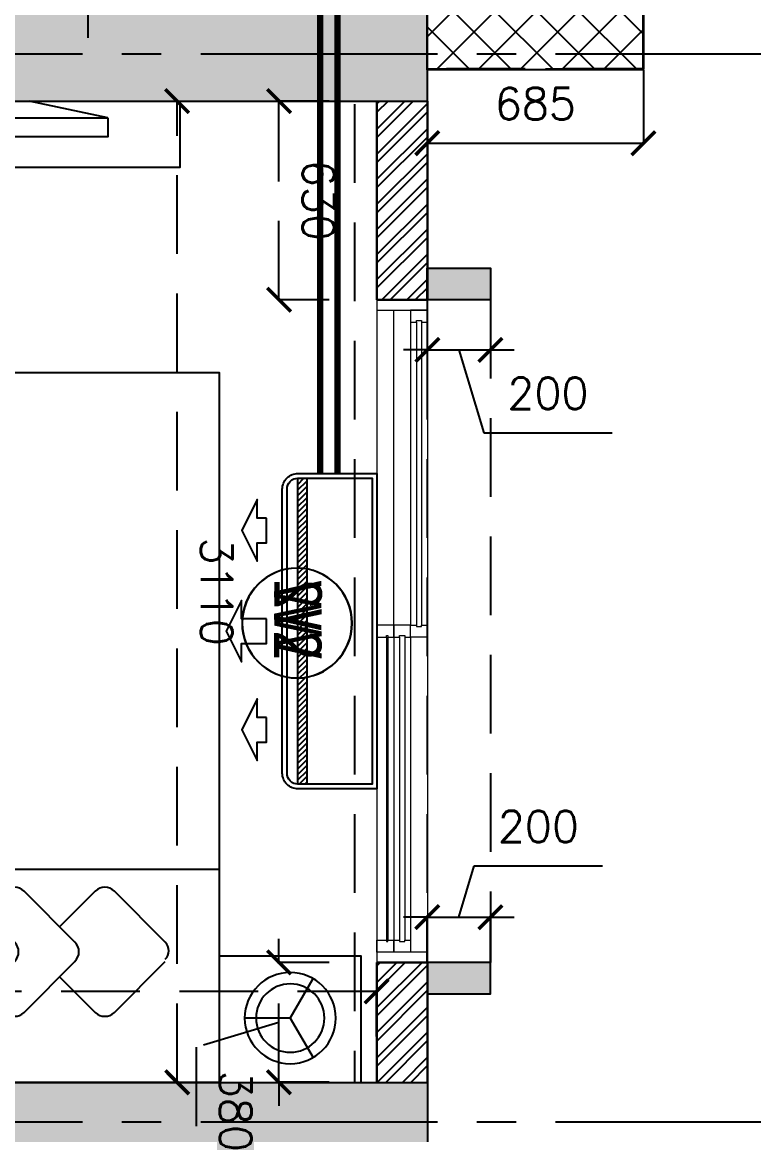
# Model space of a CAD drawing. Header units: millimetres. Extents: x -414464 to 1686, y -90036 to 108605.
# Drawn here: x -95566 to -93247, y -73101 to -69575 of the extents above; entities that cross this region are included whole.
import ezdxf
from ezdxf.enums import TextEntityAlignment as Align

# ---------------------------------------------------------------- set-up
doc = ezdxf.new("R2010")
doc.units = ezdxf.units.MM
doc.header["$LTSCALE"] = 1000
doc.header["$MEASUREMENT"] = 0
for name, pattern in [('$1$AUDIT_D_120904163729-0', [0]), ('$36$HIDDEN', [0.375, 0.25, -0.125]), ('2BHK-A - BACK$1$AUDIT_D_120904163729-0', [0]), ('2BHK-A - BACK$1$DASHED', [0.75, 0.5, -0.25]), ('2BHK-A - BACK$1$PHANTOM2', [1.25, 0.625, -0.125, 0.125, -0.125, 0.125, -0.125]), ('AUDIT_D_120904163729-0', [0]), ('T8(T9 IS SIMILAR) - DIMENSION & TEXTING$1$HIDDEN', [0.375, 0.25, -0.125]), ('T8(T9 IS SIMILAR) - TYPICAL FLOOR ELEVATION$1$AUDIT_D_120904163729-0', [0]), ('T8(T9 IS SIMILAR) - TYPICAL FLOOR ELEVATION$1$HIDDEN', [0.375, 0.25, -0.125]), ('T8(T9 IS SIMILAR)$1$$0$HIDDEN', [0.375, 0.25, -0.125]), ('T8_REFUGE COLUMNS$1$CENTER2', [1.125, 0.75, -0.125, 0.125, -0.125])]:
    doc.linetypes.add(name, pattern=pattern)
doc.layers.get('0').update_dxf_attribs({"linetype": 'AUDIT_D_120904163729-0'})
for name, color, linetype in [('$0$A-HATCH -160', 251, '$1$AUDIT_D_120904163729-0'), ('$21$A-DIMENSIONS', 2, '$36$HIDDEN'), ('2BHK-A - BACK$1$2BHK-A - FRONT$0$a-furniture', 8, 'Continuous'), ('2BHK-A - BACK$1$A-HATCH -160', 251, '2BHK-A - BACK$1$AUDIT_D_120904163729-0'), ('2BHK-A - BACK$1$A-INDOOR UNIT', 30, 'Continuous'), ('2BHK-A - BACK$1$a-window-no', 125, 'Continuous'), ('a-rcc', 3, 'Continuous'), ('T8(T9 IS SIMILAR) - DIMENSION & TEXTING$1$A-DIMENSIONS', 2, 'T8(T9 IS SIMILAR) - DIMENSION & TEXTING$1$HIDDEN'), ('T8(T9 IS SIMILAR) - DIMENSION & TEXTING$1$a-window-no', 125, 'Continuous'), ('T8(T9 IS SIMILAR) - TYPICAL FLOOR ELEVATION$1$A-DIM', 1, 'T8(T9 IS SIMILAR) - TYPICAL FLOOR ELEVATION$1$AUDIT_D_120904163729-0'), ('T8(T9 IS SIMILAR) - TYPICAL FLOOR ELEVATION$1$A-WALL HATCH', 252, 'T8(T9 IS SIMILAR) - TYPICAL FLOOR ELEVATION$1$AUDIT_D_120904163729-0'), ('T8(T9 IS SIMILAR) - TYPICAL FLOOR ELEVATION$1$A-WALL-FEATURES', 6, 'T8(T9 IS SIMILAR) - TYPICAL FLOOR ELEVATION$1$AUDIT_D_120904163729-0'), ('T8(T9 IS SIMILAR)$1$$6$a-beam 2', 50, 'Continuous'), ('T8(T9 IS SIMILAR)$1$S-BEAM', 20, 'T8(T9 IS SIMILAR)$1$$0$HIDDEN'), ('T8_REFUGE COLUMNS$1$A-CENTERLINE', 193, 'T8_REFUGE COLUMNS$1$CENTER2'), ('T8_REFUGE COLUMNS$1$A-RCC COLS', 3, 'Continuous'), ('T8_TYPICAL COLUMNS$1$A-RCC COLS', 3, 'Continuous')]:
    doc.layers.add(name, color=color, linetype=linetype)
for name, color, linetype, lineweight in [('2BHK-A - BACK$1$A-AC DRAIN PIPE', 94, 'Continuous', 18), ('2BHK-A - BACK$1$A-AC PIPE', 151, 'Continuous', 20), ('2BHK-A - BACK$1$A-WALL- 160', 6, 'Continuous', 30), ('2BHK-A - BACK$1$Window', 4, 'Continuous', 20), ('T8(T9 IS SIMILAR)$1$D&W', 8, 'Continuous', 25)]:
    doc.layers.add(name, color=color, linetype=linetype, lineweight=lineweight)
doc.layers.add('T8_REFUGE COLUMNS$1$COL-HATCH', color=7, linetype='Continuous', lineweight=25, true_color=0xa3a3a3)
doc.styles.add('2BHK-A - BACK$1$LODHA STANDERD', font='sanss___.ttf')
doc.styles.add('T8(T9 IS SIMILAR) - DIMENSION & TEXTING$1$LODHA STANDERD', font='sanss___.ttf')
doc.styles.add('T8(T9 IS SIMILAR) - DIMENSION & TEXTING$1$Romans 1', font='romans.shx', dxfattribs={"height": 100})
doc.styles.add('T8(T9 IS SIMILAR) - TYPICAL FLOOR ELEVATION$1$Romans 1', font='romans.shx', dxfattribs={"height": 100})
doc.dimstyles.new('T8(T9 IS SIMILAR) - DIMENSION & TEXTING$1$ALPINE S', dxfattribs={"dimscale": 0, "dimtxt": 100, "dimasz": 75, "dimexe": 0, "dimexo": 0, "dimgap": 75, "dimtad": 1, "dimdec": 0, "dimzin": 0, "dimdsep": 46, "dimtxsty": 'T8(T9 IS SIMILAR) - DIMENSION & TEXTING$1$Romans 1', "dimblk": 'T8(T9 IS SIMILAR) - DIMENSION & TEXTING$1$_ArchTick', "dimcen": 0.09, "dimclrd": 256, "dimclre": 256, "dimclrt": 7, "dimadec": 0, "dimazin": 0, "dimtfac": 1, "dimtdec": 0, "dimtofl": 0, "dimtmove": 1, "dimatfit": 0, "dimldrblk": 'T8(T9 IS SIMILAR) - DIMENSION & TEXTING$1$_Open90', "dimfxl": 1, "dimtolj": 1, "dimtzin": 0, "dimarcsym": 0})
doc.dimstyles.new('T8(T9 IS SIMILAR) - TYPICAL FLOOR ELEVATION$1$ALPINE S', dxfattribs={"dimscale": 0, "dimtxt": 100, "dimasz": 75, "dimexe": 0, "dimexo": 0, "dimgap": 75, "dimtad": 1, "dimdec": 0, "dimzin": 0, "dimdsep": 46, "dimtxsty": 'T8(T9 IS SIMILAR) - TYPICAL FLOOR ELEVATION$1$Romans 1', "dimblk": 'T8(T9 IS SIMILAR) - TYPICAL FLOOR ELEVATION$1$_ArchTick', "dimcen": 0.09, "dimclrd": 256, "dimclre": 256, "dimclrt": 7, "dimadec": 0, "dimazin": 0, "dimtfac": 1, "dimtdec": 0, "dimtofl": 0, "dimtmove": 1, "dimatfit": 0, "dimldrblk": 'T8(T9 IS SIMILAR) - TYPICAL FLOOR ELEVATION$1$_Open90', "dimfxl": 1, "dimtolj": 1, "dimtzin": 0, "dimarcsym": 0})

# ---------------------------------------------------------------- blocks, each defined once
blk = doc.blocks.new('T8_REFUGE COLUMNS')
at = {"layer": 'T8_REFUGE COLUMNS$1$COL-HATCH', "linetype": 'ByBlock'}
h = blk.add_hatch(color=256, dxfattribs=at)
h.dxf.hatch_style = 1
h.paths.add_polyline_path([(1210052.1, -5701089.9), (1209752.1, -5701089.9), (1209752.1, -5705299.9), (1210052.1, -5705299.9)])
h = blk.add_hatch(color=256, dxfattribs=at)
h.dxf.hatch_style = 1
h.paths.add_polyline_path([(1213162.1, -5701089.9), (1213412.1, -5701089.9), (1213412.1, -5705299.9), (1213162.1, -5705299.9)])
at = {"layer": 'T8_REFUGE COLUMNS$1$A-CENTERLINE'}
for p, q in [((1209902.1, -5728808.5), (1209902.1, -5698573.6)), ((1213287.1, -5728808.5), (1213287.1, -5698573.6))]:
    blk.add_line(p, q, dxfattribs=at)
at = {"layer": 'T8_REFUGE COLUMNS$1$A-RCC COLS', "linetype": 'ByBlock'}
for points in [[(1210052.1, -5701089.9), (1209752.1, -5701089.9), (1209752.1, -5705299.9), (1210052.1, -5705299.9)], [(1213162.1, -5701089.9), (1213412.1, -5701089.9), (1213412.1, -5705299.9), (1213162.1, -5705299.9)]]:
    blk.add_lwpolyline(points, close=True, dxfattribs=at)
blk = doc.blocks.new('T8_TYPICAL COLUMNS')
at = {"layer": 'T8_TYPICAL COLUMNS$1$A-RCC COLS', "linetype": 'ByBlock'}
blk.add_blockref('T8_REFUGE COLUMNS', (0, 0), dxfattribs=at)
blk = doc.blocks.new('2BHK-A - BACK$1$2100')
at = {"layer": '2BHK-A - BACK$1$Window', "color": 1, "lineweight": 13}
for p, q in [((1150876.5, -5693344.1), (1148842.5, -5693344.1)), ((1149840.7, -5693344.1), (1148880, -5693344.1)), ((1149840.7, -5693397.4), (1148880, -5693397.4)), ((1149840.7, -5693397.4), (1149878.2, -5693397.4)), ((1149878.2, -5693397.4), (1150876.5, -5693397.4)), ((1148842.5, -5693450.8), (1148842.5, -5693450.8)), ((1149840.7, -5693450.8), (1148880, -5693450.8)), ((1150839, -5693450.8), (1149878.2, -5693450.8)), ((1149840.7, -5693504.1), (1148842.5, -5693504.1)), ((1150839, -5693504.1), (1149878.2, -5693504.1))]:
    blk.add_line(p, q, dxfattribs=at)
at = {"layer": '2BHK-A - BACK$1$Window', "color": 5, "lineweight": 13}
for p, q in [((1149840.7, -5693374.4), (1148880, -5693374.4)), ((1149840.7, -5693378.9), (1148880, -5693378.9)), ((1149840.7, -5693416), (1148880, -5693416)), ((1149840.7, -5693432.2), (1148880, -5693432.2)), ((1150839, -5693469.3), (1149878.2, -5693469.3)), ((1150839, -5693485.5), (1149878.2, -5693485.5))]:
    blk.add_line(p, q, dxfattribs=at)
at = {"layer": '2BHK-A - BACK$1$Window', "color": 4, "lineweight": 13}
for points in [[(1148842.5, -5693344.1), (1148809.5, -5693344.1), (1148809.5, -5693504.1), (1148842.5, -5693504.1)], [(1148880, -5693378.9), (1148880, -5693397.4), (1148842.5, -5693397.4), (1148842.5, -5693344.1), (1148880, -5693344.1), (1148880, -5693374.4), (1148875.5, -5693374.4), (1148875.5, -5693378.9)], [(1149840.7, -5693378.9), (1149840.7, -5693397.4), (1149878.2, -5693397.4), (1149878.2, -5693344.1), (1149840.7, -5693344.1), (1149840.7, -5693374.4), (1149845.2, -5693374.4), (1149845.2, -5693378.9)], [(1150909.5, -5693344.1), (1150876.5, -5693344.1), (1150876.5, -5693504.1), (1150909.5, -5693504.1)], [(1148880, -5693432.2), (1148880, -5693450.8), (1148842.5, -5693450.8), (1148842.5, -5693397.4), (1148880, -5693397.4), (1148880, -5693416), (1148875.5, -5693416), (1148875.5, -5693432.2)], [(1149840.7, -5693432.2), (1149840.7, -5693450.8), (1149878.2, -5693450.8), (1149878.2, -5693397.4), (1149840.7, -5693397.4), (1149840.7, -5693416), (1149845.2, -5693416), (1149845.2, -5693432.2)], [(1149878.2, -5693485.5), (1149878.2, -5693504.1), (1149840.7, -5693504.1), (1149840.7, -5693450.8), (1149878.2, -5693450.8), (1149878.2, -5693469.3), (1149873.7, -5693469.3), (1149873.7, -5693485.5)], [(1150839, -5693485.5), (1150839, -5693504.1), (1150876.5, -5693504.1), (1150876.5, -5693450.8), (1150839, -5693450.8), (1150839, -5693469.3), (1150843.5, -5693469.3), (1150843.5, -5693485.5)]]:
    blk.add_lwpolyline(points, close=True, dxfattribs=at)
blk = doc.blocks.new('2BHK-A - BACK$1$WINDOW TAG')
at = {"layer": '2BHK-A - BACK$1$a-window-no'}
blk.add_circle((0, 0), 174.1, dxfattribs=at)
at = {"layer": '2BHK-A - BACK$1$a-window-no', "style": '2BHK-A - BACK$1$LODHA STANDERD'}
blk.add_attdef('WINDOW', text='', height=150, dxfattribs=at).set_placement((11.3, 2.8), align=Align.MIDDLE_CENTER)
blk = doc.blocks.new('2BHK-A - BACK$1$2BHK-A - FRONT$0$a bed')
at = {"color": 0, "linetype": 'ByBlock', "extrusion": (1.06338e-09, -0.000260045, 1)}
for q in [(78.6, 2497.2), (328.9, 2497.3), (203.8, 2280.5)]:
    blk.add_line((203.8, 2425), q, dxfattribs=at)
at = {"color": 0, "linetype": 'ByBlock'}
for p, q in [((675, 2200, 0), (675, 737.5, 0)), ((221.8, 1867.4, 0), (383.5, 2029, 0)), ((444.1, 2029, 0), (605.8, 1867.4, 0)), ((334.7, 1693.9, 0), (221.8, 1806.8, 0)), ((605.8, 1806.8, 0), (492.9, 1693.9, 0)), ((221.8, 1581, 0), (383.5, 1742.6, 0)), ((444.1, 1742.6, 0), (605.8, 1581, 0)), ((221.8, 1389.8, 0), (383.5, 1551.4, 0)), ((444.1, 1551.4, 0), (605.8, 1389.8, 0)), ((287.1, 1455.1, 0), (221.8, 1520.4, 0)), ((605.8, 1520.4, 0), (540.5, 1455.1, 0)), ((383.5, 1167.5, 0), (221.8, 1329.2, 0)), ((605.8, 1329.2, 0), (444.1, 1167.5, 0)), ((221.8, 857.3, 0), (383.5, 1019, 0)), ((444.1, 1019, 0), (605.8, 857.3, 0)), ((221.8, 679, 0), (383.5, 840.6, 0)), ((444.1, 840.6, 0), (605.8, 679, 0)), ((280.7, 737.9, 0), (221.8, 796.7, 0)), ((605.8, 796.7, 0), (546.9, 737.9, 0)), ((1095.6, 737.5, 0), (675, 737.5, 0)), ((675, 737.5, 0), (1095.6, 400, 0)), ((1095.6, 400, 0), (1095.6, 737.5, 0)), ((383.5, 456.7, 0), (221.8, 618.4, 0)), ((605.8, 618.4, 0), (444.1, 456.7, 0)), ((56.3, 400, 0), (506.3, 400, 0))]:
    blk.add_line(p, q, dxfattribs=at)
at = {"color": 0, "linetype": 'ByBlock', "extrusion": (1.06338e-09, 0.000260045, 1)}
for q in [(203.8, 319.5), (78.6, 102.8), (328.9, 102.7)]:
    blk.add_line((203.8, 175), q, dxfattribs=at)
at = {"color": 0, "linetype": 'ByBlock'}
for points in [[(0, 2200), (0, 2650), (400, 2650), (400, 2200)], [(0, 400), (0, -50), (400, -50), (400, 400)]]:
    blk.add_lwpolyline(points, close=True, dxfattribs=at)
blk.add_lwpolyline([(0, 400), (2250, 400), (2250, 2200), (0, 2200), (0, 400)], dxfattribs=at)
at = {"color": 0, "linetype": 'ByBlock', "extrusion": (1.06338e-09, -0.000260045, 1)}
for radius in [144.5, 108.4]:
    blk.add_circle((203.8, 2425, -0.6), radius, dxfattribs=at)
at = {"color": 0, "linetype": 'ByBlock', "extrusion": (1.06338e-09, 0.000260045, 1)}
for radius in [144.5, 108.4]:
    blk.add_circle((203.8, 175, 0), radius, dxfattribs=at)
at = {"color": 0, "linetype": 'ByBlock', "extrusion": (7.42612e-06, -2.34658e-07, -1)}
for centre, major_axis, start_param, end_param in [((417.2, 2002.1, 0), (-26.9, 26.9, 0), 6.283185, 7.853982), ((252.2, 1837.1, 0.7), (-30.3, 30.3, 0), 4.712389, 6.283185), ((575.4, 1837.1, 0.7), (30.3, 30.3, 0), 0, 1.570796), ((413.8, 1712.3, 0.7), (-30.3, 30.3, 0), 6.283185, 7.853982), ((252.2, 1550.7, 0.7), (30.3, 30.3, 0), 3.141593, 4.712389), ((413.8, 1521.1, 0.7), (30.3, 30.3, 0), 4.712389, 6.283185), ((575.4, 1550.7, 0.7), (30.3, 30.3, 0), 0, 1.570796), ((252.2, 1359.5, 0.7), (-30.3, 30.3, 0), 4.712389, 6.283185), ((575.4, 1359.5, 0.7), (-30.3, 30.3, 0), 1.570796, 3.141593), ((413.8, 1197.8, 0.7), (-30.3, 30.3, 0), 3.141593, 4.712389), ((413.8, 988.7, 0.7), (30.3, 30.3, 0), 4.712389, 6.283185), ((252.2, 827, 0.7), (30.3, 30.3, 0), 3.141593, 4.712389), ((413.8, 810.3, 0.7), (30.3, 30.3, 0), 4.712389, 6.283185), ((575.4, 827, 0.7), (-30.3, 30.3, 0), 1.570796, 3.141593), ((252.2, 648.7, 0.7), (-30.3, 30.3, 0), 4.712389, 6.283185), ((575.4, 648.7, 0.7), (-30.3, 30.3, 0), 1.570796, 3.141593), ((413.8, 487.1, 0.7), (30.3, 30.3, 0), 1.570796, 3.141593)]:
    blk.add_ellipse(centre, major_axis=major_axis, ratio=1, start_param=start_param, end_param=end_param, dxfattribs=at)
blk = doc.blocks.new('2BHK-A - BACK$1$2BHK-A - FRONT$0$A$C7BF77BFD')
at = {"layer": '2BHK-A - BACK$1$2BHK-A - FRONT$0$a-furniture'}
for p, q in [((-300, 1078.1), (-246.9, 1328.1)), ((-300, 1078.1), (-300, 478.1)), ((-246.9, 228.1), (-300, 478.1))]:
    blk.add_line(p, q, dxfattribs=at)
for points in [[(-300, 1550), (-300, 0), (-90, 0), (-90, 1550)], [(-246.9, 228.1), (-186.9, 228.1), (-186.9, 1328.1), (-246.9, 1328.1)]]:
    blk.add_lwpolyline(points, close=True, dxfattribs=at)
blk = doc.blocks.new('2BHK-A - BACK$1$1.5tr')
at = {"layer": '2BHK-A - BACK$1$A-INDOOR UNIT'}
h = blk.add_hatch(dxfattribs=at)
h.set_pattern_fill('ANSI31', color=3, scale=100, style=0)
h.paths.add_polyline_path([(222.8, 485), (251, 485), (251, -485), (222.8, -485)])
for points in [[(300, 450), (300, -450, -0.414214), (250, -500), (0, -500), (0, 500), (250, 500, -0.414214)], [(285, 450), (285, -450, -0.414214), (250, -485), (15, -485), (15, 485), (250, 485, -0.414214)]]:
    blk.add_lwpolyline(points, format="xyb", close=True, dxfattribs=at)
at = {"layer": '2BHK-A - BACK$1$A-INDOOR UNIT', "color": 3}
blk.add_lwpolyline([(222.8, 485), (251, 485), (251, -485), (222.8, -485)], close=True, dxfattribs=at)
at = {"layer": '2BHK-A - BACK$1$A-INDOOR UNIT', "color": 0, "ltscale": 300}
for points in [[(350.5, 273.3), (379.7, 273.3), (379.7, 214.8), (428.5, 312.3), (379.7, 409.8), (379.7, 351.3), (350.5, 351.3)], [(350.5, -39), (429.7, -39), (429.7, -97.5), (478.5, 0), (429.7, 97.5), (429.7, 39), (350.5, 39)], [(350.5, -358.3), (379.7, -358.3), (379.7, -416.8), (428.5, -319.3), (379.7, -221.8), (379.7, -280.3), (350.5, -280.3)]]:
    blk.add_lwpolyline(points, close=True, dxfattribs=at)
blk = doc.blocks.new('2BHK-A - BACK')
at = {"layer": '2BHK-A - BACK$1$A-HATCH -160', "linetype": 'ByBlock'}
h = blk.add_hatch(dxfattribs=at)
h.set_pattern_fill('ANSI32', color=256, scale=150)
h.paths.add_polyline_path([(1201862.5, -5701249.9), (1202492.1, -5701249.9), (1202492.1, -5701089.9), (1201862.5, -5701089.9)])
h.paths.add_polyline_path([(1199762.5, -5701090.3), (1199382.1, -5701090.3), (1199382.1, -5701249.9), (1199762.5, -5701249.9)])
at = {"layer": '2BHK-A - BACK$1$A-AC DRAIN PIPE', "linetype": '2BHK-A - BACK$1$PHANTOM2', "ltscale": 0.1, "const_width": 20}
blk.add_lwpolyline([(1201312.4, -5701374.9), (1202833.1, -5701374.9), (1202833.1, -5702091), (1202958.4, -5702091), (1202958.4, -5702091)], dxfattribs=at)
at = {"layer": '2BHK-A - BACK$1$A-AC PIPE', "linetype": '2BHK-A - BACK$1$DASHED', "ltscale": 0.1, "const_width": 20}
blk.add_lwpolyline([(1201312.4, -5701429.7), (1202810.7, -5701429.7)], dxfattribs=at)
at = {"layer": '2BHK-A - BACK$1$A-WALL- 160', "linetype": 'ByBlock'}
for p, q in [((1199382.1, -5701089.9), (1199762.5, -5701089.9)), ((1199762.5, -5701249.9), (1199762.5, -5701089.9)), ((1201862.5, -5701089.9), (1202492.1, -5701089.9)), ((1201862.5, -5701249.9), (1201862.5, -5701089.9)), ((1199382.1, -5701249.9), (1199762.5, -5701249.9)), ((1201862.5, -5701249.9), (1202492.1, -5701249.9))]:
    blk.add_line(p, q, dxfattribs=at)
at = {"layer": '2BHK-A - BACK$1$2BHK-A - FRONT$0$a-furniture', "extrusion": (4.84058e-05, 0.000523293, 1), "rotation": 359.9999999999999}
blk.add_blockref('2BHK-A - BACK$1$2BHK-A - FRONT$0$a bed', (1199382.4, -5703949.1, -2925.6), dxfattribs=at)
at = {"layer": '2BHK-A - BACK$1$2BHK-A - FRONT$0$a-furniture', "extrusion": (0.000159294, -0.000512155, 1), "rotation": 180.0000000092683}
blk.add_blockref('2BHK-A - BACK$1$2BHK-A - FRONT$0$A$C7BF77BFD', (1202192.1, -5701874, 3114.6), dxfattribs=at)
at = {"layer": '2BHK-A - BACK$1$A-INDOOR UNIT', "extrusion": (0, 0, -1), "zscale": -1, "rotation": 270}
blk.add_blockref('2BHK-A - BACK$1$1.5tr', (-1200812.4, -5701249.9), dxfattribs=at)
at = {"layer": '2BHK-A - BACK$1$A-WALL- 160', "linetype": 'ByBlock', "xscale": -1, "rotation": 180}
blk.add_blockref('2BHK-A - BACK$1$2100', (50953, -11394594), dxfattribs=at)
at = {"layer": '2BHK-A - BACK$1$a-window-no'}
ref = blk.add_blockref('2BHK-A - BACK$1$WINDOW TAG', (1200838, -5701502.6), dxfattribs=at)
ref.add_attrib('WINDOW', 'W2', dxfattribs={"height": 150, "style": '2BHK-A - BACK$1$LODHA STANDERD', "width": 0.8}).set_placement((1200850.6, -5701499.8), align=Align.MIDDLE_CENTER)
blk = doc.blocks.new('T8(T9 IS SIMILAR) - TYPICAL FLOOR ELEVATION$1$_ArchTick')
at = {"color": 0, "linetype": 'ByBlock', "const_width": 0.15}
blk.add_lwpolyline([(-0.5, -0.5), (0.5, 0.5)], dxfattribs=at)
blk = doc.blocks.new('*D4528')
at = {"layer": 'T8(T9 IS SIMILAR) - TYPICAL FLOOR ELEVATION$1$A-DIM', "lineweight": -2, "transparency": 16777216}
for p, q in [((1212476.1, -5700941.6), (1212476.1, -5700534.4)), ((1212638.6, -5700890.3), (1212638.6, -5700815.3)), ((1212638.6, -5701090.3), (1212638.6, -5700890.3)), ((1212638.6, -5700990.3), (1212476.1, -5700941.6)), ((1212638.6, -5701090.3), (1212638.6, -5701165.3))]:
    blk.add_line(p, q, dxfattribs=at)
at = {"layer": 'T8(T9 IS SIMILAR) - TYPICAL FLOOR ELEVATION$1$A-DIM', "linetype": 'T8(T9 IS SIMILAR) - TYPICAL FLOOR ELEVATION$1$HIDDEN', "lineweight": -2, "transparency": 16777216}
for p, q in [((1212782, -5700890.3), (1212638.6, -5700890.3)), ((1212782, -5701090.3), (1212638.6, -5701090.3))]:
    blk.add_line(p, q, dxfattribs=at)
at = {"layer": 'T8(T9 IS SIMILAR) - TYPICAL FLOOR ELEVATION$1$A-DIM', "linetype": 'ByBlock', "lineweight": -2, "transparency": 16777216, "xscale": 75, "yscale": 75, "zscale": 75}
for p, rotation in [((1212638.6, -5700890.3), 270), ((1212638.6, -5701090.3), 90)]:
    blk.add_blockref('T8(T9 IS SIMILAR) - TYPICAL FLOOR ELEVATION$1$_ArchTick', p, dxfattribs=dict(at, rotation=rotation))
at = {"layer": 'T8(T9 IS SIMILAR) - TYPICAL FLOOR ELEVATION$1$A-DIM', "color": 7, "linetype": 'ByBlock', "transparency": 16777216, "insert": (1212351.1, -5700738), "char_height": 100, "attachment_point": 5, "rotation": 90, "style": 'T8(T9 IS SIMILAR) - TYPICAL FLOOR ELEVATION$1$Romans 1'}
blk.add_mtext('\\A1;200', dxfattribs=at)
blk = doc.blocks.new('T8(T9 IS SIMILAR) - TYPICAL FLOOR ELEVATION$1$_Open90')
at = {"color": 0, "linetype": 'ByBlock', "lineweight": -2}
for p, q in [((-0.5, 0.5), (0, 0)), ((0, 0), (-1, 0)), ((0, 0), (-0.5, -0.5))]:
    blk.add_line(p, q, dxfattribs=at)
blk = doc.blocks.new('*D4529')
at = {"layer": 'T8(T9 IS SIMILAR) - TYPICAL FLOOR ELEVATION$1$A-DIM', "lineweight": -2, "transparency": 16777216}
for p, q in [((1211103.5, -5700911.6), (1211103.5, -5700504.4)), ((1210841, -5700890.3), (1210841, -5700815.3)), ((1210841, -5701090.3), (1210841, -5700890.3)), ((1210841, -5700990.3), (1211103.5, -5700911.6)), ((1210841, -5701090.3), (1210841, -5701165.3))]:
    blk.add_line(p, q, dxfattribs=at)
at = {"layer": 'T8(T9 IS SIMILAR) - TYPICAL FLOOR ELEVATION$1$A-DIM', "linetype": 'T8(T9 IS SIMILAR) - TYPICAL FLOOR ELEVATION$1$HIDDEN', "lineweight": -2, "transparency": 16777216}
for p, q in [((1210681.9, -5700890.3), (1210841, -5700890.3)), ((1210681.9, -5701090.3), (1210841, -5701090.3))]:
    blk.add_line(p, q, dxfattribs=at)
at = {"layer": 'T8(T9 IS SIMILAR) - TYPICAL FLOOR ELEVATION$1$A-DIM', "linetype": 'ByBlock', "lineweight": -2, "transparency": 16777216, "xscale": 75, "yscale": 75, "zscale": 75}
for p, rotation in [((1210841, -5700890.3), 270), ((1210841, -5701090.3), 90)]:
    blk.add_blockref('T8(T9 IS SIMILAR) - TYPICAL FLOOR ELEVATION$1$_ArchTick', p, dxfattribs=dict(at, rotation=rotation))
at = {"layer": 'T8(T9 IS SIMILAR) - TYPICAL FLOOR ELEVATION$1$A-DIM', "color": 7, "linetype": 'ByBlock', "transparency": 16777216, "insert": (1210978.5, -5700708), "char_height": 100, "attachment_point": 5, "rotation": 90, "style": 'T8(T9 IS SIMILAR) - TYPICAL FLOOR ELEVATION$1$Romans 1'}
blk.add_mtext('\\A1;200', dxfattribs=at)
blk = doc.blocks.new('*D4530')
at = {"layer": 'T8(T9 IS SIMILAR) - TYPICAL FLOOR ELEVATION$1$A-DIM', "linetype": 'T8(T9 IS SIMILAR) - TYPICAL FLOOR ELEVATION$1$HIDDEN', "lineweight": -2, "transparency": 16777216}
for p, q in [((1209952.3, -5700405.1), (1210185.7, -5700405.1)), ((1209952.3, -5701090.3), (1210185.7, -5701090.3))]:
    blk.add_line(p, q, dxfattribs=at)
at = {"layer": 'T8(T9 IS SIMILAR) - TYPICAL FLOOR ELEVATION$1$A-DIM', "lineweight": -2, "transparency": 16777216}
blk.add_line((1210185.7, -5701090.3), (1210185.7, -5700405.1), dxfattribs=at)
at = {"layer": 'T8(T9 IS SIMILAR) - TYPICAL FLOOR ELEVATION$1$A-DIM', "linetype": 'ByBlock', "lineweight": -2, "transparency": 16777216, "xscale": 75, "yscale": 75, "zscale": 75}
for p, rotation in [((1210185.7, -5700405.1), 90), ((1210185.7, -5701090.3), 270)]:
    blk.add_blockref('T8(T9 IS SIMILAR) - TYPICAL FLOOR ELEVATION$1$_ArchTick', p, dxfattribs=dict(at, rotation=rotation))
at = {"layer": 'T8(T9 IS SIMILAR) - TYPICAL FLOOR ELEVATION$1$A-DIM', "color": 7, "linetype": 'ByBlock', "transparency": 16777216, "insert": (1210060.7, -5700747.7), "char_height": 100, "attachment_point": 5, "rotation": 90, "style": 'T8(T9 IS SIMILAR) - TYPICAL FLOOR ELEVATION$1$Romans 1'}
blk.add_mtext('\\A1;685', dxfattribs=at)
blk = doc.blocks.new('T8(T9 IS SIMILAR) - DIMENSION & TEXTING$1$WINDOW TAG')
at = {"layer": 'T8(T9 IS SIMILAR) - DIMENSION & TEXTING$1$a-window-no'}
blk.add_circle((0, 0), 174.1, dxfattribs=at)
at = {"layer": 'T8(T9 IS SIMILAR) - DIMENSION & TEXTING$1$a-window-no', "style": 'T8(T9 IS SIMILAR) - DIMENSION & TEXTING$1$LODHA STANDERD'}
blk.add_attdef('WINDOW', text='', height=150, dxfattribs=at).set_placement((11.3, 2.8), align=Align.MIDDLE_CENTER)
blk = doc.blocks.new('T8(T9 IS SIMILAR) - DIMENSION & TEXTING$1$_ArchTick')
at = {"color": 0, "linetype": 'ByBlock', "const_width": 0.15}
blk.add_lwpolyline([(-0.5, -0.5), (0.5, 0.5)], dxfattribs=at)
blk = doc.blocks.new('*D1487')
at = {"layer": 'T8(T9 IS SIMILAR) - DIMENSION & TEXTING$1$A-DIMENSIONS', "linetype": 'T8(T9 IS SIMILAR) - DIMENSION & TEXTING$1$HIDDEN', "lineweight": -2, "transparency": 16777216}
for p, q in [((1212781.9, -5701401.4), (1212781.9, -5701560.6)), ((1213161.9, -5701401.4), (1213161.9, -5701560.6))]:
    blk.add_line(p, q, dxfattribs=at)
at = {"layer": 'T8(T9 IS SIMILAR) - DIMENSION & TEXTING$1$A-DIMENSIONS', "lineweight": -2, "transparency": 16777216}
for p, q in [((1212781.9, -5701560.6), (1212706.9, -5701560.6)), ((1213161.9, -5701560.6), (1212781.9, -5701560.6)), ((1212971.9, -5701560.6), (1213050.7, -5701823.1)), ((1213161.9, -5701560.6), (1213236.9, -5701560.6)), ((1213050.7, -5701823.1), (1213457.8, -5701823.1))]:
    blk.add_line(p, q, dxfattribs=at)
at = {"layer": 'T8(T9 IS SIMILAR) - DIMENSION & TEXTING$1$A-DIMENSIONS', "linetype": 'ByBlock', "lineweight": -2, "transparency": 16777216, "xscale": 75, "yscale": 75, "zscale": 75}
blk.add_blockref('T8(T9 IS SIMILAR) - DIMENSION & TEXTING$1$_ArchTick', (1212781.9, -5701560.6), dxfattribs=at)
at = {"layer": 'T8(T9 IS SIMILAR) - DIMENSION & TEXTING$1$A-DIMENSIONS', "linetype": 'ByBlock', "lineweight": -2, "transparency": 16777216, "xscale": 75, "yscale": 75, "zscale": 75, "rotation": 180}
blk.add_blockref('T8(T9 IS SIMILAR) - DIMENSION & TEXTING$1$_ArchTick', (1213161.9, -5701560.6), dxfattribs=at)
at = {"layer": 'T8(T9 IS SIMILAR) - DIMENSION & TEXTING$1$A-DIMENSIONS', "color": 7, "linetype": 'ByBlock', "transparency": 16777216, "insert": (1213254.2, -5701698.1), "char_height": 100, "attachment_point": 5, "style": 'T8(T9 IS SIMILAR) - DIMENSION & TEXTING$1$Romans 1'}
blk.add_mtext('\\A1;380', dxfattribs=at)
blk = doc.blocks.new('T8(T9 IS SIMILAR) - DIMENSION & TEXTING$1$_Open90')
at = {"color": 0, "linetype": 'ByBlock', "lineweight": -2}
for p, q in [((-0.5, 0.5), (0, 0)), ((0, 0), (-1, 0)), ((0, 0), (-0.5, -0.5))]:
    blk.add_line(p, q, dxfattribs=at)
blk = doc.blocks.new('*D1488')
at = {"layer": 'T8(T9 IS SIMILAR) - DIMENSION & TEXTING$1$A-DIMENSIONS', "linetype": 'T8(T9 IS SIMILAR) - DIMENSION & TEXTING$1$HIDDEN', "lineweight": -2, "transparency": 16777216}
for p, q in [((1210052.3, -5701401.4), (1210052.3, -5701560.6)), ((1210681.9, -5701401.4), (1210681.9, -5701560.6))]:
    blk.add_line(p, q, dxfattribs=at)
at = {"layer": 'T8(T9 IS SIMILAR) - DIMENSION & TEXTING$1$A-DIMENSIONS', "lineweight": -2, "transparency": 16777216}
blk.add_line((1210681.9, -5701560.6), (1210052.3, -5701560.6), dxfattribs=at)
at = {"layer": 'T8(T9 IS SIMILAR) - DIMENSION & TEXTING$1$A-DIMENSIONS', "linetype": 'ByBlock', "lineweight": -2, "transparency": 16777216, "xscale": 75, "yscale": 75, "zscale": 75, "rotation": 180}
blk.add_blockref('T8(T9 IS SIMILAR) - DIMENSION & TEXTING$1$_ArchTick', (1210052.3, -5701560.6), dxfattribs=at)
at = {"layer": 'T8(T9 IS SIMILAR) - DIMENSION & TEXTING$1$A-DIMENSIONS', "linetype": 'ByBlock', "lineweight": -2, "transparency": 16777216, "xscale": 75, "yscale": 75, "zscale": 75}
blk.add_blockref('T8(T9 IS SIMILAR) - DIMENSION & TEXTING$1$_ArchTick', (1210681.9, -5701560.6), dxfattribs=at)
at = {"layer": 'T8(T9 IS SIMILAR) - DIMENSION & TEXTING$1$A-DIMENSIONS', "color": 7, "linetype": 'ByBlock', "transparency": 16777216, "insert": (1210367.1, -5701435.6), "char_height": 100, "attachment_point": 5, "style": 'T8(T9 IS SIMILAR) - DIMENSION & TEXTING$1$Romans 1'}
blk.add_mtext('\\A1;630', dxfattribs=at)
blk = doc.blocks.new('*D1489')
at = {"layer": 'T8(T9 IS SIMILAR) - DIMENSION & TEXTING$1$A-DIMENSIONS', "linetype": 'T8(T9 IS SIMILAR) - DIMENSION & TEXTING$1$HIDDEN', "lineweight": -2, "transparency": 16777216}
for p, q in [((1213016.9, -5701251.3), (1212874.1, -5701251.3)), ((1213016.9, -5705201.3), (1212874.1, -5705201.3))]:
    blk.add_line(p, q, dxfattribs=at)
at = {"layer": 'T8(T9 IS SIMILAR) - DIMENSION & TEXTING$1$A-DIMENSIONS', "lineweight": -2, "transparency": 16777216}
blk.add_line((1212874.1, -5701251.3), (1212874.1, -5705201.3), dxfattribs=at)
at = {"layer": 'T8(T9 IS SIMILAR) - DIMENSION & TEXTING$1$A-DIMENSIONS', "linetype": 'ByBlock', "lineweight": -2, "transparency": 16777216, "xscale": 75, "yscale": 75, "zscale": 75}
for p, rotation in [((1212874.1, -5701251.3), 90), ((1212874.1, -5705201.3), 270)]:
    blk.add_blockref('T8(T9 IS SIMILAR) - DIMENSION & TEXTING$1$_ArchTick', p, dxfattribs=dict(at, rotation=rotation))
at = {"layer": 'T8(T9 IS SIMILAR) - DIMENSION & TEXTING$1$A-DIMENSIONS', "color": 7, "linetype": 'ByBlock', "transparency": 16777216, "insert": (1212749.1, -5703226.3), "char_height": 100, "attachment_point": 5, "rotation": 90, "style": 'T8(T9 IS SIMILAR) - DIMENSION & TEXTING$1$Romans 1'}
blk.add_mtext('\\A1;3950', dxfattribs=at)
blk = doc.blocks.new('*D1490')
at = {"layer": 'T8(T9 IS SIMILAR) - DIMENSION & TEXTING$1$A-DIMENSIONS', "linetype": 'T8(T9 IS SIMILAR) - DIMENSION & TEXTING$1$HIDDEN', "lineweight": -2, "transparency": 16777216}
for p, q in [((1210052.3, -5702110.8), (1210052.3, -5701883.4)), ((1213161.9, -5702110.8), (1213161.9, -5701883.4))]:
    blk.add_line(p, q, dxfattribs=at)
at = {"layer": 'T8(T9 IS SIMILAR) - DIMENSION & TEXTING$1$A-DIMENSIONS', "lineweight": -2, "transparency": 16777216}
blk.add_line((1213161.9, -5701883.4), (1210052.3, -5701883.4), dxfattribs=at)
at = {"layer": 'T8(T9 IS SIMILAR) - DIMENSION & TEXTING$1$A-DIMENSIONS', "linetype": 'ByBlock', "lineweight": -2, "transparency": 16777216, "xscale": 75, "yscale": 75, "zscale": 75, "rotation": 180}
blk.add_blockref('T8(T9 IS SIMILAR) - DIMENSION & TEXTING$1$_ArchTick', (1210052.3, -5701883.4), dxfattribs=at)
at = {"layer": 'T8(T9 IS SIMILAR) - DIMENSION & TEXTING$1$A-DIMENSIONS', "linetype": 'ByBlock', "lineweight": -2, "transparency": 16777216, "xscale": 75, "yscale": 75, "zscale": 75}
blk.add_blockref('T8(T9 IS SIMILAR) - DIMENSION & TEXTING$1$_ArchTick', (1213161.9, -5701883.4), dxfattribs=at)
at = {"layer": 'T8(T9 IS SIMILAR) - DIMENSION & TEXTING$1$A-DIMENSIONS', "color": 7, "linetype": 'ByBlock', "transparency": 16777216, "insert": (1211607.1, -5701758.4), "char_height": 100, "attachment_point": 5, "style": 'T8(T9 IS SIMILAR) - DIMENSION & TEXTING$1$Romans 1'}
blk.add_mtext('\\A1;3110', dxfattribs=at)
blk = doc.blocks.new('*D1492')
at = {"layer": 'T8(T9 IS SIMILAR) - DIMENSION & TEXTING$1$A-DIMENSIONS', "linetype": 'T8(T9 IS SIMILAR) - DIMENSION & TEXTING$1$HIDDEN', "lineweight": -2, "transparency": 16777216}
for p, q in [((1209753.8, -5701190.3), (1209655.3, -5701190.3)), ((1209852.3, -5702165.8), (1209655.3, -5702165.8))]:
    blk.add_line(p, q, dxfattribs=at)
at = {"layer": 'T8(T9 IS SIMILAR) - DIMENSION & TEXTING$1$A-DIMENSIONS', "lineweight": -2, "transparency": 16777216}
blk.add_line((1209655.3, -5701190.3), (1209655.3, -5702165.8), dxfattribs=at)
at = {"layer": 'T8(T9 IS SIMILAR) - DIMENSION & TEXTING$1$A-DIMENSIONS', "linetype": 'ByBlock', "lineweight": -2, "transparency": 16777216, "xscale": 75, "yscale": 75, "zscale": 75}
for p, rotation in [((1209655.3, -5701190.3), 90), ((1209655.3, -5702165.8), 270)]:
    blk.add_blockref('T8(T9 IS SIMILAR) - DIMENSION & TEXTING$1$_ArchTick', p, dxfattribs=dict(at, rotation=rotation))
at = {"layer": 'T8(T9 IS SIMILAR) - DIMENSION & TEXTING$1$A-DIMENSIONS', "color": 7, "linetype": 'ByBlock', "transparency": 16777216, "insert": (1209530.3, -5701678), "char_height": 100, "attachment_point": 5, "rotation": 90, "style": 'T8(T9 IS SIMILAR) - DIMENSION & TEXTING$1$Romans 1'}
blk.add_mtext('\\A1;975', dxfattribs=at)
blk = doc.blocks.new('T8(T9 IS SIMILAR) - TYPICAL FLOOR ELEVATION')
at = {"layer": 'T8(T9 IS SIMILAR) - TYPICAL FLOOR ELEVATION$1$A-WALL HATCH', "linetype": 'ByBlock'}
h = blk.add_hatch(dxfattribs=at)
h.set_pattern_fill('ANSI37', color=256, scale=750)
h.set_pattern_definition([(45, (-0.1, -0.21), (-66.2912607, 66.2912607), []), (135, (-0.1, -0.21), (-66.2912607, -66.2912607), [])])
h.paths.add_polyline_path([(1186632.3, -5709913.9), (1186432.3, -5709913.9), (1186432.3, -5708154.2), (1186632.3, -5708154.2)])
h.paths.add_polyline_path([(1190032.3, -5708154), (1190232.6, -5708154), (1190232.6, -5709913.7), (1190032.3, -5709913.7)])
h.paths.add_polyline_path([(1202792.3, -5700405.8), (1202592.3, -5700405.8), (1202592.3, -5701090.3), (1202792.3, -5701090.3)])
h.paths.add_polyline_path([(1209952.2, -5700405.8), (1209752.2, -5700405.8), (1209752.2, -5701092), (1209952.2, -5701092)])
h.paths.add_polyline_path([(1222512.1, -5708154), (1222311.7, -5708154), (1222311.7, -5709913.7), (1222512.1, -5709913.7)])
h.paths.add_polyline_path([(1225912.1, -5709913.9), (1226112.1, -5709913.9), (1226112.1, -5708154.2), (1225912.1, -5708154.2)])
h.paths.add_polyline_path([(1209852.3, -5729369.1), (1210052.3, -5729369.1), (1210052.3, -5728684.2), (1209852.3, -5728684.2)])
h.paths.add_polyline_path([(1202692.1, -5729369.1), (1202492, -5729369.1), (1202492, -5728684.2), (1202692.1, -5728684.2)])
h = blk.add_hatch(dxfattribs=at)
h.set_pattern_fill('ZIGZAG', color=256, scale=250)
h.set_pattern_definition([(0, (0, 0), (31.25, 31.25), [31.25, -31.25]), (90, (31.25, 0), (-31.25, 31.25), [31.25, -31.25])])
h.paths.add_polyline_path([(1186332.7, -5719983.5), (1186332.7, -5719683.5), (1186432.7, -5719683.5), (1186432.7, -5719883.5), (1186982.7, -5719883.5), (1186982.7, -5719523.5), (1187082.7, -5719523.5), (1187082.7, -5719983.5)])
h.paths.add_polyline_path([(1190232.7, -5719983.5), (1190232.7, -5719683.5), (1190132.7, -5719683.5), (1190132.7, -5719883.5), (1189582.7, -5719883.5), (1189582.7, -5719523.5), (1189482.7, -5719523.5), (1189482.7, -5719983.5)])
h.paths.add_polyline_path([(1190857.7, -5717933.5), (1190857.7, -5717733.5), (1190757.7, -5717733.5), (1190757.7, -5717933.5)])
h.paths.add_polyline_path([(1193357.7, -5717733.5), (1193357.7, -5717933.5), (1193257.7, -5717933.5), (1193257.7, -5717733.5)])
h.paths.add_polyline_path([(1196632.8, -5709938.8), (1196632.8, -5709738.8), (1196532.8, -5709738.8), (1196532.8, -5709938.8)])
h.paths.add_polyline_path([(1194132, -5709738.8), (1194132, -5709938.8), (1194032, -5709938.8), (1194032, -5709738.8)])
h.paths.add_polyline_path([(1195742.7, -5701889.7), (1196212.8, -5701889.7), (1196212.8, -5702349.7), (1196112.8, -5702349.7), (1196112.8, -5701989.7), (1195742.7, -5701989.7)])
h.paths.add_polyline_path([(1198312.8, -5702349.7), (1198312.8, -5701889.7), (1199132.6, -5701889.7), (1199132.6, -5701989.7), (1198412.8, -5701989.7), (1198412.8, -5702349.7)])
h.paths.add_polyline_path([(1199662.5, -5701090.3), (1199662.5, -5700890.3), (1199762.5, -5700890.3), (1199762.5, -5701090.3)])
h.paths.add_polyline_path([(1201862.6, -5700890.3), (1201862.6, -5701090.3), (1201962.6, -5701090.3), (1201962.6, -5700890.3)])
h.paths.add_polyline_path([(1210681.9, -5700890.3), (1210681.9, -5701090.3), (1210581.9, -5701090.3), (1210581.9, -5700890.3)])
h.paths.add_polyline_path([(1212882, -5701090.3), (1212882, -5700890.3), (1212782, -5700890.3), (1212782, -5701090.3)])
h.paths.add_polyline_path([(1214231.8, -5702349.7), (1214231.8, -5701889.7), (1213412.3, -5701889.7), (1213412.3, -5701989.7), (1214131.8, -5701989.7), (1214131.8, -5702349.7)])
h.paths.add_polyline_path([(1216801.9, -5701889.7), (1216331.8, -5701889.7), (1216331.8, -5702349.7), (1216431.8, -5702349.7), (1216431.8, -5701989.7), (1216801.9, -5701989.7)])
h.paths.add_polyline_path([(1215911.7, -5709938.8), (1215911.7, -5709738.8), (1216011.7, -5709738.8), (1216011.7, -5709938.8)])
h.paths.add_polyline_path([(1218412.5, -5709738.8), (1218412.5, -5709938.8), (1218512.5, -5709938.8), (1218512.5, -5709738.8)])
h.paths.add_polyline_path([(1221686.9, -5717933.5), (1221686.9, -5717733.5), (1221786.9, -5717733.5), (1221786.9, -5717933.5)])
h.paths.add_polyline_path([(1219186.9, -5717733.5), (1219186.9, -5717933.5), (1219286.9, -5717933.5), (1219286.9, -5717733.5)])
h.paths.add_polyline_path([(1222311.8, -5719983.5), (1222311.8, -5719683.5), (1222411.8, -5719683.5), (1222411.8, -5719883.5), (1222961.8, -5719883.5), (1222961.8, -5719523.5), (1223061.8, -5719523.5), (1223061.8, -5719983.5)])
h.paths.add_polyline_path([(1226211.8, -5719983.5), (1226211.8, -5719683.5), (1226111.8, -5719683.5), (1226111.8, -5719883.5), (1225561.8, -5719883.5), (1225561.8, -5719523.5), (1225461.8, -5719523.5), (1225461.8, -5719983.5)])
h.paths.add_polyline_path([(1217001.9, -5727584.6), (1216901.9, -5727584.6), (1216901.9, -5727784.6), (1216356.8, -5727784.6), (1216356.8, -5727424.6), (1216256.8, -5727424.6), (1216256.8, -5727884.6), (1217001.9, -5727884.6)])
h.paths.add_polyline_path([(1214156.8, -5727424.6), (1214056.8, -5727424.6), (1214056.8, -5727784.6), (1213412.3, -5727784.6), (1213412.3, -5727884.6), (1214156.8, -5727884.6)])
h.paths.add_polyline_path([(1210681.9, -5728884), (1210681.9, -5728684), (1210581.9, -5728684), (1210581.9, -5728884)])
h.paths.add_polyline_path([(1212882, -5728684), (1212882, -5728884), (1212782, -5728884), (1212782, -5728684)])
h.paths.add_polyline_path([(1201862.6, -5728884), (1201862.6, -5728684), (1201962.6, -5728684), (1201962.6, -5728884)])
h.paths.add_polyline_path([(1199662.5, -5728684), (1199662.5, -5728884), (1199762.5, -5728884), (1199762.5, -5728684)])
h.paths.add_polyline_path([(1198387.7, -5727424.6), (1198487.7, -5727424.6), (1198487.7, -5727784.6), (1199132.3, -5727784.6), (1199132.3, -5727884.6), (1198387.7, -5727884.6)])
h.paths.add_polyline_path([(1195542.6, -5727584.6), (1195642.6, -5727584.6), (1195642.6, -5727784.6), (1196187.7, -5727784.6), (1196187.7, -5727424.6), (1196287.7, -5727424.6), (1196287.7, -5727884.6), (1195542.6, -5727884.6)])
at = {"layer": 'T8(T9 IS SIMILAR) - TYPICAL FLOOR ELEVATION$1$A-WALL-FEATURES', "color": 8, "linetype": 'T8(T9 IS SIMILAR) - TYPICAL FLOOR ELEVATION$1$HIDDEN'}
blk.add_line((1210681.9, -5700890.3), (1212782, -5700890.3), dxfattribs=at)
at = {"layer": 'T8(T9 IS SIMILAR) - TYPICAL FLOOR ELEVATION$1$A-WALL-FEATURES', "linetype": 'ByBlock'}
for points in [[(1209952.3, -5700405.8), (1209752.3, -5700405.8), (1209752.3, -5701092), (1209952.3, -5701092)], [(1210681.9, -5700890.3), (1210681.9, -5701090.3), (1210581.9, -5701090.3), (1210581.9, -5700890.3)], [(1212882, -5701090.3), (1212882, -5700890.3), (1212782, -5700890.3), (1212782, -5701090.3)]]:
    blk.add_lwpolyline(points, close=True, dxfattribs=at)
at = {"layer": 'T8(T9 IS SIMILAR) - TYPICAL FLOOR ELEVATION$1$A-DIM', "linetype": 'ByBlock'}
for base, p1, p2, picture, middle in [((1210185.7, -5700405.1), (1209952.3, -5701090.3, -0.1), (1209952.3, -5700405.1, -0.1), '*D4530', (1210060.7, -5700747.7)), ((1210841, -5700890.3), (1210681.9, -5701090.3), (1210681.9, -5700890.3), '*D4529', (1210978.5, -5700836.6)), ((1212638.6, -5700890.3), (1212782, -5701090.3), (1212782, -5700890.3), '*D4528', (1212351.1, -5700866.6))]:
    dim = blk.add_linear_dim(base=base, p1=p1, p2=p2, angle=90, dimstyle='T8(T9 IS SIMILAR) - TYPICAL FLOOR ELEVATION$1$ALPINE S', override={"dimscale": 1, "dimfxl": 5, "dimarcsym": 1}, dxfattribs=at)
    dim.commit()
    dim.dimension.update_dxf_attribs({"geometry": picture, "text_midpoint": middle})
blk = doc.blocks.new('T8(T9 IS SIMILAR) - DIMENSION & TEXTING')
at = {"layer": 'T8(T9 IS SIMILAR) - DIMENSION & TEXTING$1$a-window-no'}
ref = blk.add_blockref('T8(T9 IS SIMILAR) - DIMENSION & TEXTING$1$WINDOW TAG', (1211706.4, -5701503.6), dxfattribs=dict(at, xscale=-1))
ref.add_attrib('WINDOW', 'W2', dxfattribs={"height": 150, "style": 'T8(T9 IS SIMILAR) - DIMENSION & TEXTING$1$LODHA STANDERD', "width": 0.8}).set_placement((1211697.5, -5701500.9), align=Align.MIDDLE_CENTER)
at = {"layer": 'T8(T9 IS SIMILAR) - DIMENSION & TEXTING$1$A-DIMENSIONS', "linetype": 'ByBlock'}
for base, p1, p2, angle, picture, middle in [((1209655.3329, -5702165.757), (1209753.7987, -5701190.3143), (1209852.2645, -5702165.757), 270, '*D1492', (1209530.3329, -5701678.0356)), ((1212874.1, -5705201.3), (1213016.9, -5701251.3), (1213016.9, -5705201.3), 270, '*D1489', (1212749.1, -5703226.3)), ((1210052.3, -5701560.6), (1210681.9, -5701401.4), (1210052.3, -5701401.4), 180, '*D1488', (1210367.1, -5701435.6)), ((1212781.9, -5701560.6), (1213161.9, -5701401.4), (1212781.9, -5701401.4), 180, '*D1487', (1213125.7, -5701698.1)), ((1210052.3, -5701883.4), (1213161.9, -5702110.8), (1210052.3, -5702110.8), 180, '*D1490', (1211607.1, -5701758.4))]:
    dim = blk.add_linear_dim(base=base, p1=p1, p2=p2, angle=angle, dimstyle='T8(T9 IS SIMILAR) - DIMENSION & TEXTING$1$ALPINE S', override={"dimscale": 1, "dimfxl": 5, "dimarcsym": 1}, dxfattribs=at)
    dim.commit()
    dim.dimension.update_dxf_attribs({"geometry": picture, "text_midpoint": middle})
blk = doc.blocks.new('T8(T9 IS SIMILAR)')
at = {"layer": 'T8(T9 IS SIMILAR)$1$D&W', "linetype": 'ByBlock', "xscale": -1}
blk.add_blockref('2BHK-A - BACK', (2412544.6, 0), dxfattribs=at)
at = {"layer": 'T8(T9 IS SIMILAR)$1$D&W', "linetype": 'ByBlock'}
blk.add_blockref('T8(T9 IS SIMILAR) - TYPICAL FLOOR ELEVATION', (0, 0), dxfattribs=at)
blk.add_blockref('T8_TYPICAL COLUMNS', (0, 0), dxfattribs=at)
at = {"layer": 'T8(T9 IS SIMILAR)$1$$6$a-beam 2', "linetype": 'ByBlock'}
blk.add_blockref('T8(T9 IS SIMILAR) - DIMENSION & TEXTING', (0, 0), dxfattribs=at)
at = {"layer": 'T8(T9 IS SIMILAR)$1$S-BEAM'}
for p, q in [((1210061.7, -5701090.9, 0.5), (1213161.8, -5701090.9, -0.1)), ((1210061.7, -5701320.9, 0.5), (1213161.8, -5701320.9, -0.1))]:
    blk.add_line(p, q, dxfattribs=at)
at = {"layer": 'T8(T9 IS SIMILAR)$1$S-BEAM', "elevation": -647.2}
blk.add_lwpolyline([(1209750.3, -5700404.9), (1209750.3, -5700990.7), (1209750.3, -5701090.7), (1209950.3, -5701090.7), (1209950.3, -5700404.9)], dxfattribs=at)
blk.add_lwpolyline([(1209950.3, -5701090.7), (1209750.3, -5701090.7), (1209750.3, -5700404.9), (1209950.3, -5700404.9)], close=True, dxfattribs=at)
blk = doc.blocks.new('A$C48506478')
at = {"layer": '$21$A-DIMENSIONS', "linetype": 'ByBlock'}
blk.add_blockref('T8(T9 IS SIMILAR)', (-1195542.6, 5727884.6), dxfattribs=at)
at = {"layer": '$0$A-HATCH -160', "linetype": 'ByBlock'}
blk.add_blockref('T8(T9 IS SIMILAR) - DIMENSION & TEXTING', (-1195542.6, 5727884.6), dxfattribs=at)

msp = doc.modelspace()

# ---------------------------------------------------------------- block references
at = {"layer": 'a-rcc', "linetype": 'ByBlock', "rotation": 270}
msp.add_blockref('A$C48506478', (-121076, -55315.3, 0), dxfattribs=at)

doc.saveas('drawing.dxf')
